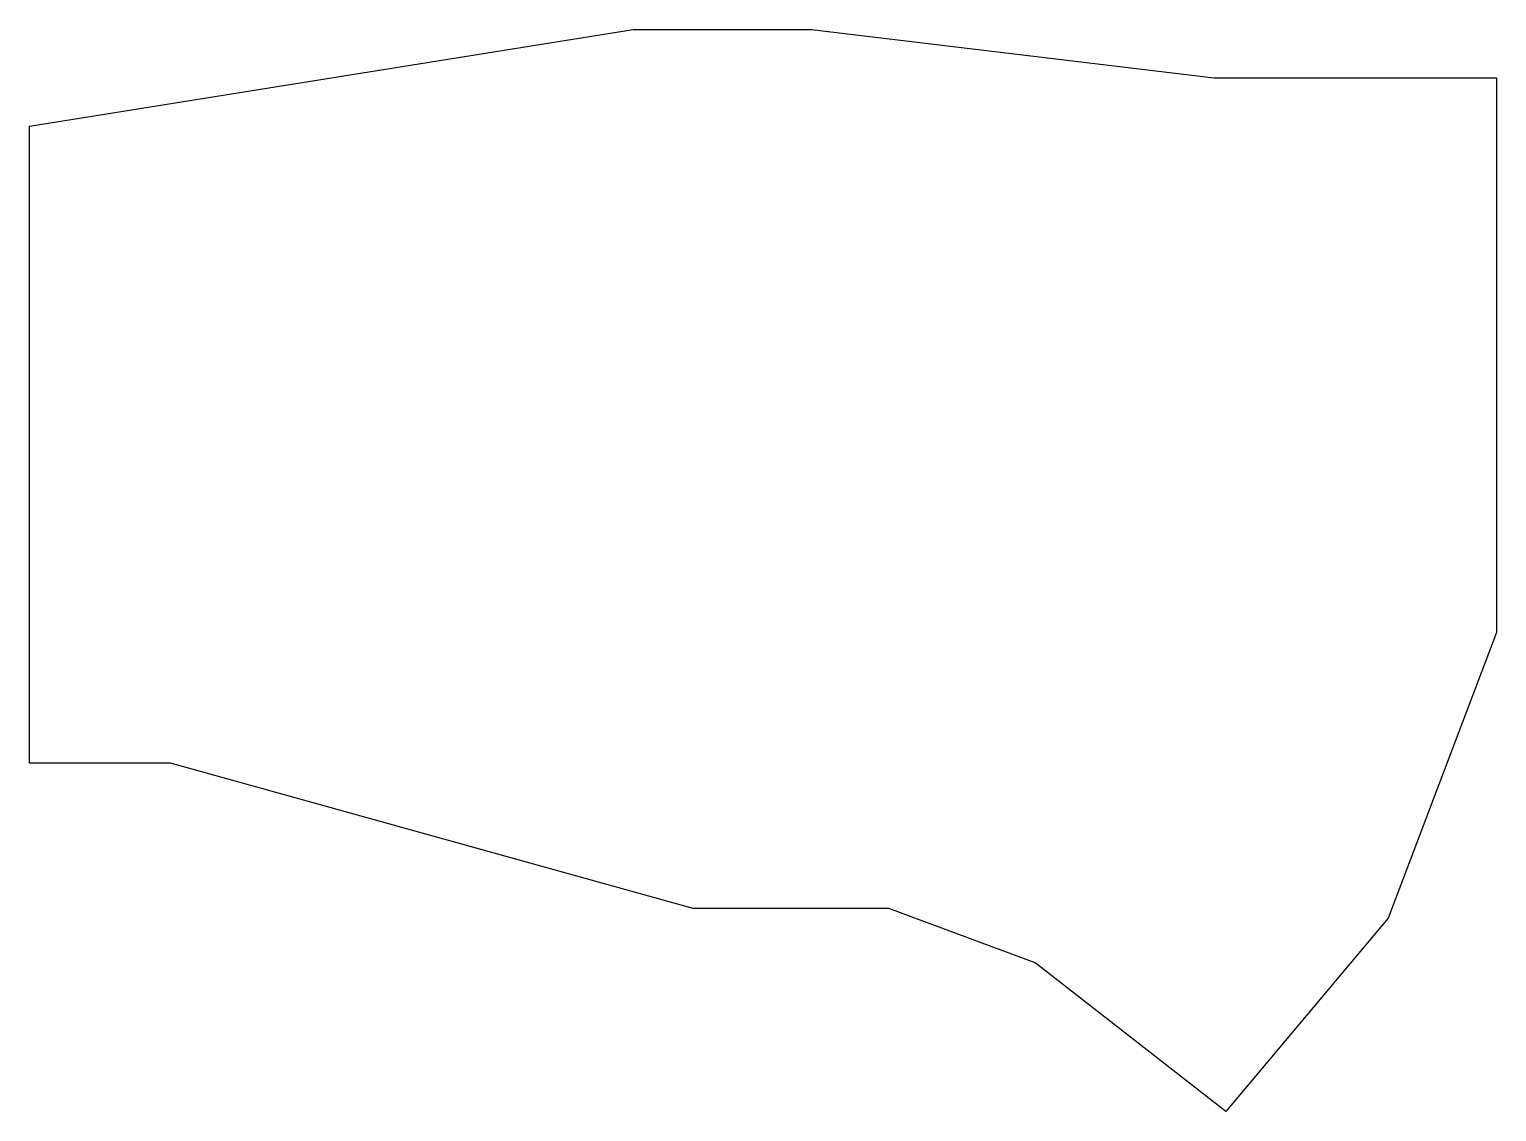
# Model space of a CAD drawing. Header units: millimetres. Extents: x 85 to 237, y -150 to -38.
import ezdxf

# ---------------------------------------------------------------- set-up
doc = ezdxf.new("R2010")
doc.units = ezdxf.units.MM

msp = doc.modelspace()

# ---------------------------------------------------------------- linework, layer by layer
for p, q in [((85.4, -48.1), (147.8, -38.1)), ((147.8, -38.1), (166.2, -38.1)), ((166.2, -38.1), (207.8, -43.1)), ((207.8, -43.1), (237, -43.1)), ((237, -43.1), (237, -100.4)), ((85.4, -113.9), (85.4, -48.1)), ((237, -100.4), (225.8, -129.88)), ((100, -113.9), (85.4, -113.9)), ((154, -128.9), (100, -113.9)), ((174.2, -128.9), (154, -128.9)), ((189.33, -134.5), (174.2, -128.9)), ((225.8, -129.88), (209.02, -149.87)), ((209.02, -149.87), (189.33, -134.5))]:
    msp.add_line(p, q)

doc.saveas('drawing.dxf')
